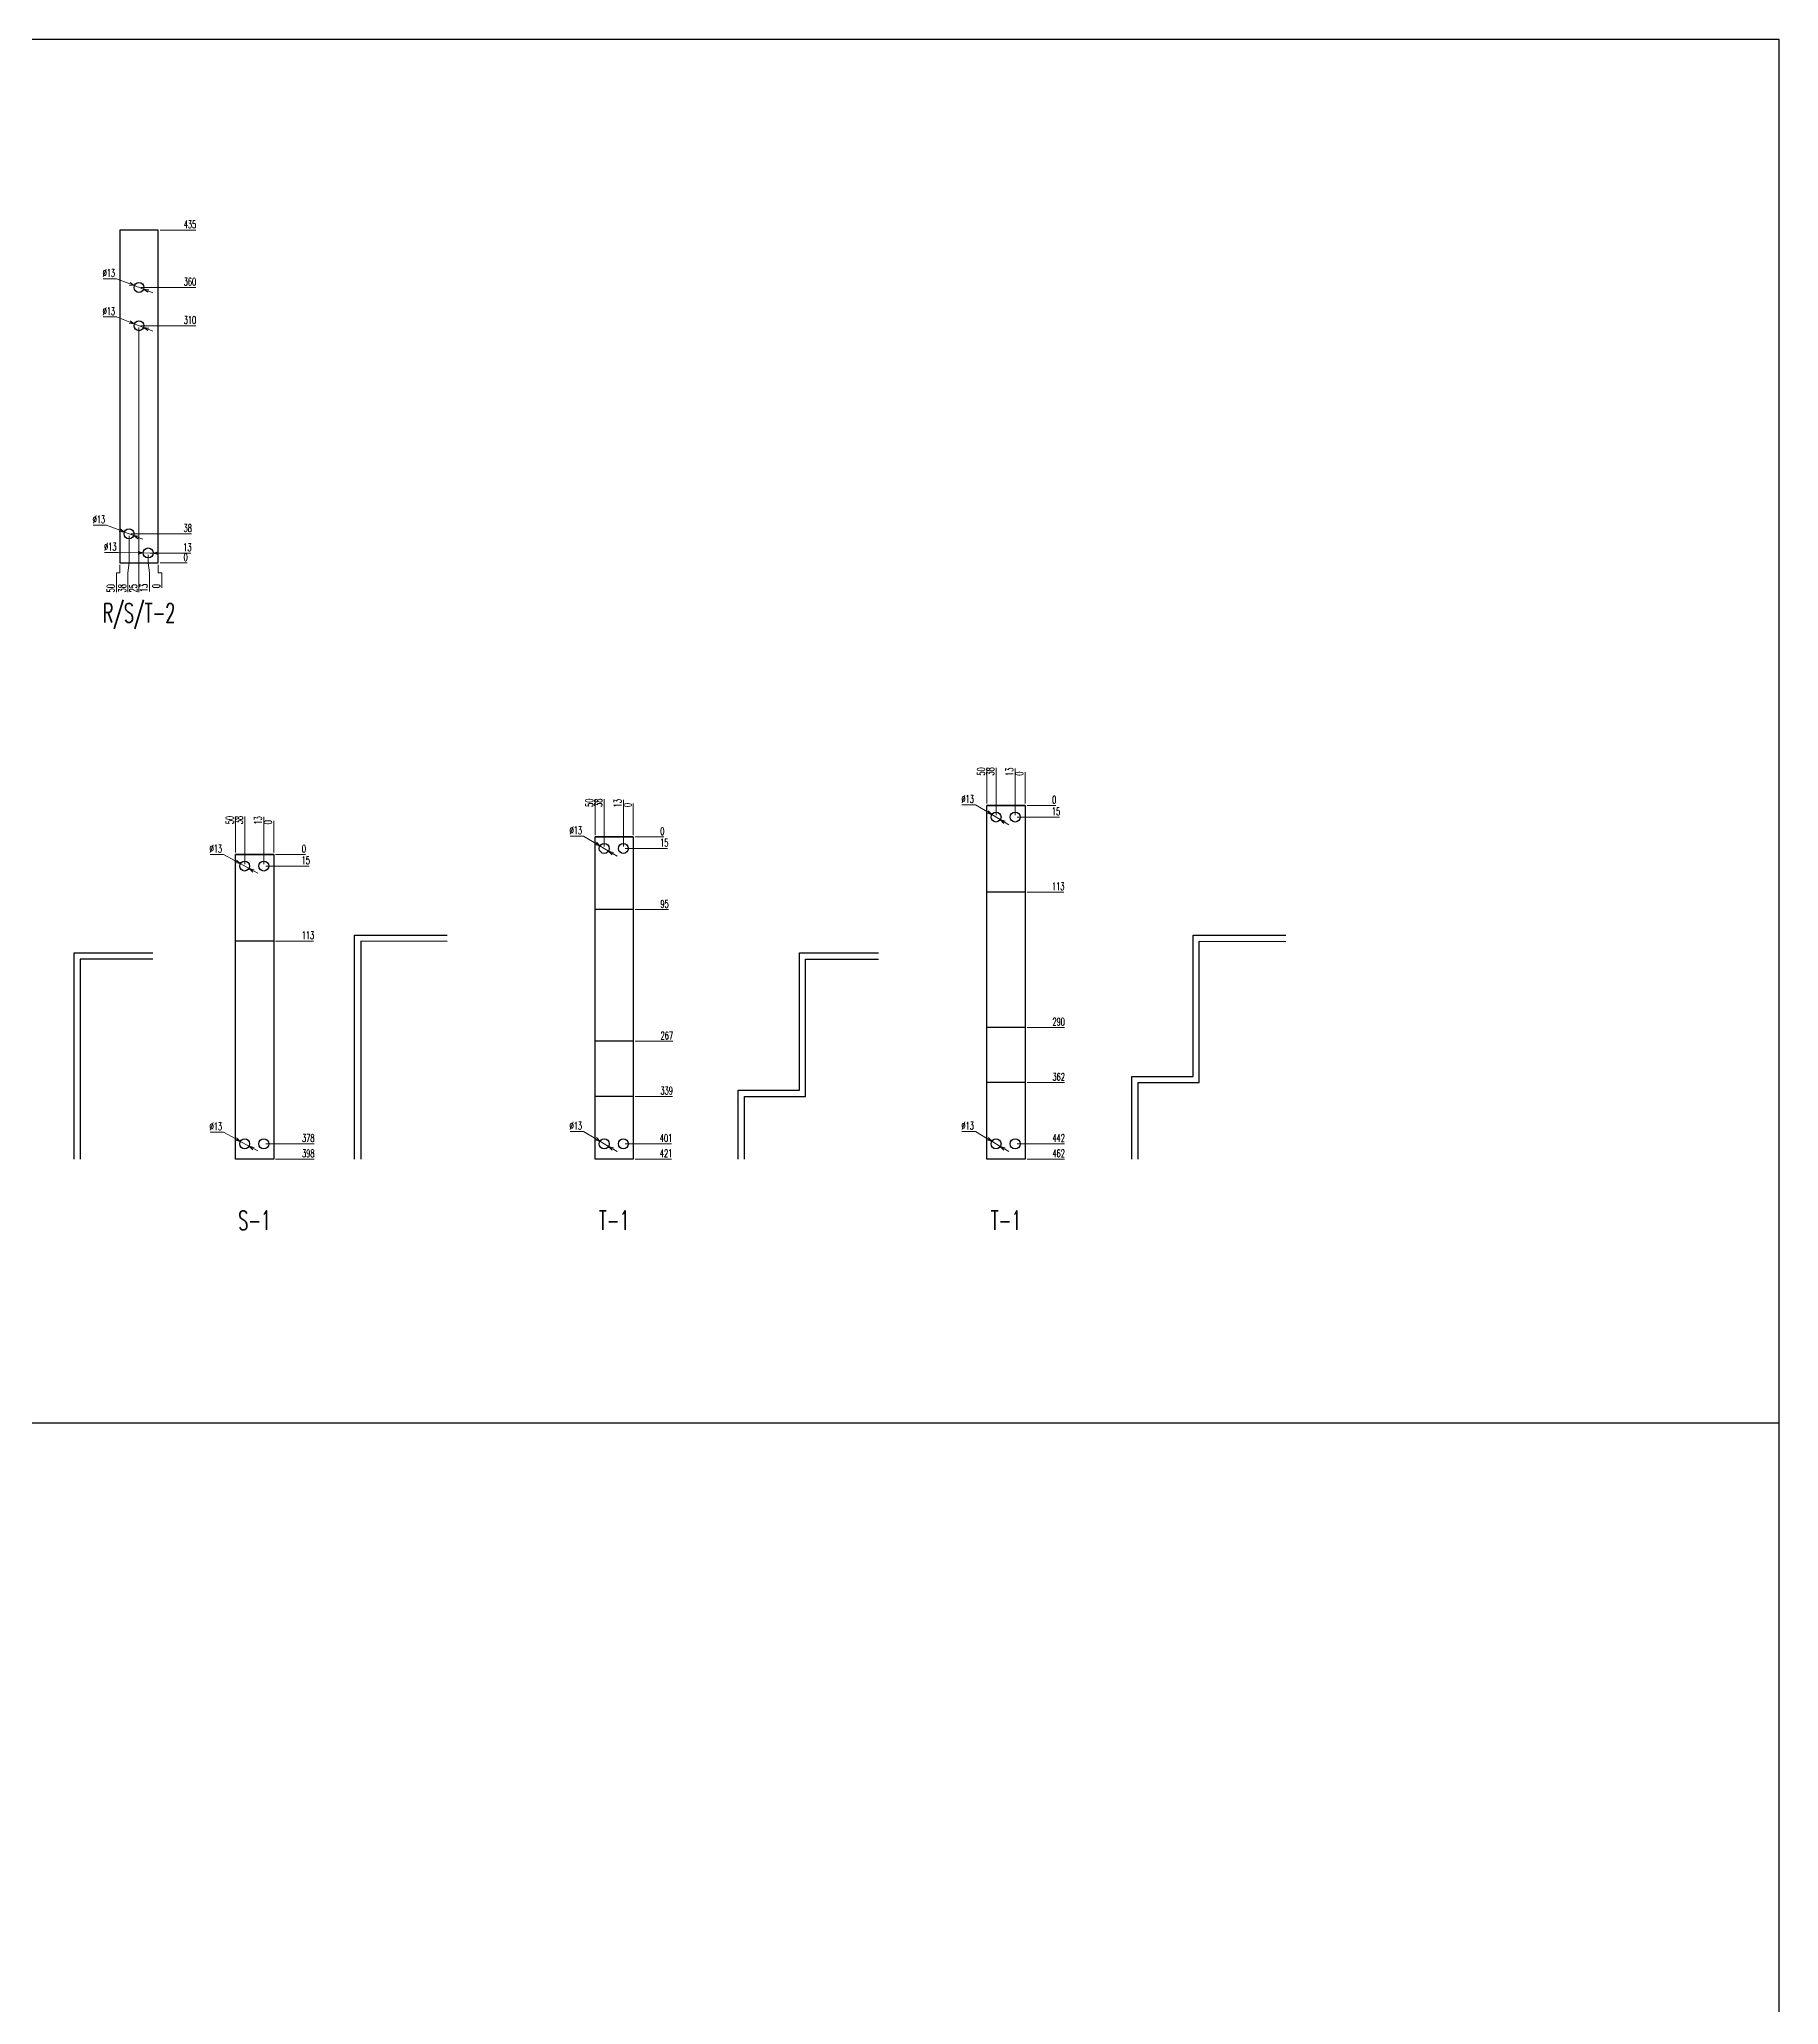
# Model space of a CAD drawing. Header units: millimetres. Extents: x 44190 to 77260, y -67199 to -50358.
# Drawn here: x 59738 to 62010, y -52926 to -50358 of the extents above; entities that cross this region are included whole.
import ezdxf
from ezdxf.enums import TextEntityAlignment as Align

# ---------------------------------------------------------------- set-up
doc = ezdxf.new("R2010")
doc.units = ezdxf.units.MM
doc.header["$LTSCALE"] = 3
doc.layers.add('@.VISIBLE', color=7, linetype='Continuous')
doc.layers.add('dim', color=7, linetype='Continuous')
doc.styles.add('Ann_w01', font='romans.shx', dxfattribs={"width": 0.6, "bigfont": 'chineset.shx'})
doc.dimstyles.new('Dim 01_SC05', dxfattribs={"dimscale": 5, "dimtxt": 2, "dimasz": 1.3, "dimexe": 0.5, "dimexo": 0.5, "dimgap": 0.5, "dimtad": 1, "dimtoh": 1, "dimdec": 1, "dimzin": 12, "dimdsep": 46, "dimtxsty": 'Ann_w01', "dimblk": 'OPEN30', "dimcen": 1.5, "dimclrd": 6, "dimclre": 6, "dimclrt": 3, "dimadec": 1, "dimazin": 3, "dimtm": 1e-09, "dimtfac": 1, "dimtdec": 1, "dimtmove": 0, "dimatfit": 3, "dimldrblk": 'OPEN30', "dimfxl": 1, "dimtolj": 1, "dimlwd": 20, "dimlwe": 20, "dimarcsym": 0})

# ---------------------------------------------------------------- blocks, each defined once
blk = doc.blocks.new('*D435')
at = {"color": 6, "lineweight": 20, "transparency": 16777216}
blk.add_line((59895.4, -51041.8), (59930.8, -51041.8), dxfattribs=at)
at = {"layer": 'Defpoints', "color": 0, "transparency": 16777216}
for p in [(59867.9, -51041.8), (59892.9, -51041.8), (59924.3, -51041.8)]:
    blk.add_point(p, dxfattribs=at)
at = {"color": 3, "transparency": 16777216, "insert": (59928.8, -51034.3), "char_height": 10, "attachment_point": 5, "style": 'Ann_w01'}
blk.add_mtext('\\A1;0', dxfattribs=at)
blk = doc.blocks.new('_Open30')
at = {"color": 0, "linetype": 'ByBlock', "lineweight": -2}
for p, q in [((-1, 0.27), (0, 0)), ((0, 0), (-1, -0.27)), ((0, 0), (-1, 0))]:
    blk.add_line(p, q, dxfattribs=at)
blk = doc.blocks.new('*D436')
at = {"color": 6, "lineweight": 20, "transparency": 16777216}
blk.add_line((59882.4, -51028.8), (59935.6, -51028.8), dxfattribs=at)
at = {"layer": 'Defpoints', "color": 0, "transparency": 16777216}
for p in [(59879.9, -51028.8), (59924.3, -51028.8), (59867.9, -51041.8)]:
    blk.add_point(p, dxfattribs=at)
at = {"color": 3, "transparency": 16777216, "insert": (59931.2, -51021.3), "char_height": 10, "attachment_point": 5, "style": 'Ann_w01'}
blk.add_mtext('\\A1;13', dxfattribs=at)
blk = doc.blocks.new('*D437')
at = {"color": 6, "lineweight": 20, "transparency": 16777216}
blk.add_line((59857.4, -51003.8), (59936.5, -51003.8), dxfattribs=at)
at = {"layer": 'Defpoints', "color": 0, "transparency": 16777216}
for p in [(59854.9, -51003.8), (59924.3, -51003.8), (59867.9, -51041.8)]:
    blk.add_point(p, dxfattribs=at)
at = {"color": 3, "transparency": 16777216, "insert": (59931.6, -50996.3), "char_height": 10, "attachment_point": 5, "style": 'Ann_w01'}
blk.add_mtext('\\A1;38', dxfattribs=at)
blk = doc.blocks.new('*D438')
at = {"color": 6, "lineweight": 20, "transparency": 16777216}
blk.add_line((59870.4, -50731.8), (59942.2, -50731.8), dxfattribs=at)
at = {"layer": 'Defpoints', "color": 0, "transparency": 16777216}
for p in [(59867.9, -50731.8), (59924.3, -50731.8), (59867.9, -51041.8)]:
    blk.add_point(p, dxfattribs=at)
at = {"color": 3, "transparency": 16777216, "insert": (59934.5, -50724.3), "char_height": 10, "attachment_point": 5, "style": 'Ann_w01'}
blk.add_mtext('\\A1;310', dxfattribs=at)
blk = doc.blocks.new('*D439')
at = {"color": 6, "lineweight": 20, "transparency": 16777216}
blk.add_line((59870.4, -50681.8), (59942.2, -50681.8), dxfattribs=at)
at = {"layer": 'Defpoints', "color": 0, "transparency": 16777216}
for p in [(59867.9, -50681.8), (59924.3, -50681.8), (59867.9, -51041.8)]:
    blk.add_point(p, dxfattribs=at)
at = {"color": 3, "transparency": 16777216, "insert": (59934.5, -50674.3), "char_height": 10, "attachment_point": 5, "style": 'Ann_w01'}
blk.add_mtext('\\A1;360', dxfattribs=at)
blk = doc.blocks.new('*D440')
at = {"color": 6, "lineweight": 20, "transparency": 16777216}
blk.add_line((59895.4, -50606.8), (59942.2, -50606.8), dxfattribs=at)
at = {"layer": 'Defpoints', "color": 0, "transparency": 16777216}
for p in [(59892.9, -50606.8), (59924.3, -50606.8), (59867.9, -51041.8)]:
    blk.add_point(p, dxfattribs=at)
at = {"color": 3, "transparency": 16777216, "insert": (59934.5, -50599.3), "char_height": 10, "attachment_point": 5, "style": 'Ann_w01'}
blk.add_mtext('\\A1;435', dxfattribs=at)
blk = doc.blocks.new('*D441')
at = {"color": 6, "lineweight": 20, "transparency": 16777216}
for p, q in [((59842.9, -51054.8), (59838.5, -51054.6)), ((59838.5, -51054.6), (59838.5, -51079.8)), ((59842.9, -51044.3), (59842.9, -51054.8))]:
    blk.add_line(p, q, dxfattribs=at)
at = {"layer": 'Defpoints', "color": 0, "transparency": 16777216}
for p in [(59842.9, -51041.8), (59892.9, -51041.8), (59838.5, -51067.6)]:
    blk.add_point(p, dxfattribs=at)
at = {"color": 3, "transparency": 16777216, "insert": (59831, -51074.9), "char_height": 10, "attachment_point": 5, "rotation": 90, "style": 'Ann_w01'}
blk.add_mtext('\\A1;50', dxfattribs=at)
blk = doc.blocks.new('*D442')
at = {"color": 6, "lineweight": 20, "transparency": 16777216}
for p, q in [((59854.9, -51006.3), (59854.9, -51041.6)), ((59854.9, -51041.6), (59853.5, -51054.6)), ((59853.5, -51054.6), (59853.5, -51079.8))]:
    blk.add_line(p, q, dxfattribs=at)
at = {"layer": 'Defpoints', "color": 0, "transparency": 16777216}
for p in [(59854.9, -51003.8), (59892.9, -51041.8), (59853.5, -51067.6)]:
    blk.add_point(p, dxfattribs=at)
at = {"color": 3, "transparency": 16777216, "insert": (59846, -51074.9), "char_height": 10, "attachment_point": 5, "rotation": 90, "style": 'Ann_w01'}
blk.add_mtext('\\A1;38', dxfattribs=at)
blk = doc.blocks.new('*D443')
at = {"color": 6, "lineweight": 20, "transparency": 16777216}
blk.add_line((59867.9, -50734.3), (59867.9, -51079.8), dxfattribs=at)
at = {"layer": 'Defpoints', "color": 0, "transparency": 16777216}
for p in [(59867.9, -50731.8), (59892.9, -51041.8), (59867.9, -51067.6)]:
    blk.add_point(p, dxfattribs=at)
at = {"color": 3, "transparency": 16777216, "insert": (59860.4, -51074.9), "char_height": 10, "attachment_point": 5, "rotation": 90, "style": 'Ann_w01'}
blk.add_mtext('\\A1;25', dxfattribs=at)
blk = doc.blocks.new('*D444')
at = {"color": 6, "lineweight": 20, "transparency": 16777216}
for p, q in [((59879.9, -51031.3), (59879.9, -51041.8)), ((59879.9, -51041.8), (59881.7, -51054.6)), ((59881.7, -51054.6), (59881.7, -51078.9))]:
    blk.add_line(p, q, dxfattribs=at)
at = {"layer": 'Defpoints', "color": 0, "transparency": 16777216}
for p in [(59879.9, -51028.8), (59892.9, -51041.8), (59881.7, -51067.6)]:
    blk.add_point(p, dxfattribs=at)
at = {"color": 3, "transparency": 16777216, "insert": (59874.2, -51074.5), "char_height": 10, "attachment_point": 5, "rotation": 90, "style": 'Ann_w01'}
blk.add_mtext('\\A1;13', dxfattribs=at)
blk = doc.blocks.new('*D445')
at = {"color": 6, "lineweight": 20, "transparency": 16777216}
for p, q in [((59892.9, -51044.3), (59892.9, -51054.8)), ((59892.9, -51054.8), (59897.9, -51054.6)), ((59897.9, -51054.6), (59897.9, -51074.1))]:
    blk.add_line(p, q, dxfattribs=at)
at = {"layer": 'Defpoints', "color": 0, "transparency": 16777216}
for p in [(59892.9, -51041.8), (59892.9, -51041.8), (59897.9, -51067.6)]:
    blk.add_point(p, dxfattribs=at)
at = {"color": 3, "transparency": 16777216, "insert": (59890.4, -51072.1), "char_height": 10, "attachment_point": 5, "rotation": 90, "style": 'Ann_w01'}
blk.add_mtext('\\A1;0', dxfattribs=at)
blk = doc.blocks.new('*D446')
at = {"color": 6, "lineweight": 20, "transparency": 16777216}
for p, q in [((59820.9, -50720.4), (59838.5, -50720.4)), ((59838.5, -50720.4), (59855.8, -50727.1)), ((59874, -50734.1), (59861.8, -50729.4)), ((59880, -50736.5), (59886.1, -50738.8))]:
    blk.add_line(p, q, dxfattribs=at)
at = {"layer": 'Defpoints', "color": 0, "transparency": 16777216}
for p in [(59861.8, -50729.4), (59874, -50734.1)]:
    blk.add_point(p, dxfattribs=at)
at = {"color": 6, "lineweight": 20, "transparency": 16777216, "xscale": 6.5, "yscale": 6.5, "zscale": 6.5}
for p, rotation in [((59861.8, -50729.4), 338.8921489770096), ((59874, -50734.1), 158.8921489770096)]:
    blk.add_blockref('_Open30', p, dxfattribs=dict(at, rotation=rotation))
at = {"color": 3, "transparency": 16777216, "insert": (59828.5, -50712.9), "char_height": 10, "attachment_point": 5, "style": 'Ann_w01'}
blk.add_mtext('\\A1;∅13', dxfattribs=at)
blk = doc.blocks.new('*D447')
at = {"color": 6, "lineweight": 20, "transparency": 16777216}
for p, q in [((59820.9, -50670.4), (59838.5, -50670.4)), ((59838.5, -50670.4), (59855.8, -50677.1)), ((59874, -50684.1), (59861.8, -50679.4)), ((59880, -50686.4), (59886.1, -50688.8))]:
    blk.add_line(p, q, dxfattribs=at)
at = {"layer": 'Defpoints', "color": 0, "transparency": 16777216}
for p in [(59861.8, -50679.4), (59874, -50684.1)]:
    blk.add_point(p, dxfattribs=at)
at = {"color": 6, "lineweight": 20, "transparency": 16777216, "xscale": 6.5, "yscale": 6.5, "zscale": 6.5}
for p, rotation in [((59861.8, -50679.4), 338.8921489769703), ((59874, -50684.1), 158.8921489769702)]:
    blk.add_blockref('_Open30', p, dxfattribs=dict(at, rotation=rotation))
at = {"color": 3, "transparency": 16777216, "insert": (59828.5, -50662.9), "char_height": 10, "attachment_point": 5, "style": 'Ann_w01'}
blk.add_mtext('\\A1;∅13', dxfattribs=at)
blk = doc.blocks.new('*D448')
at = {"color": 6, "lineweight": 20, "transparency": 16777216}
for p, q in [((59822.8, -51028.1), (59840.5, -51028.1)), ((59840.5, -51028.1), (59866.9, -51028.5)), ((59886.4, -51028.9), (59873.4, -51028.7)), ((59892.9, -51029), (59899.4, -51029.1))]:
    blk.add_line(p, q, dxfattribs=at)
at = {"layer": 'Defpoints', "color": 0, "transparency": 16777216}
for p in [(59873.4, -51028.7), (59886.4, -51028.9)]:
    blk.add_point(p, dxfattribs=at)
at = {"color": 6, "lineweight": 20, "transparency": 16777216, "xscale": 6.5, "yscale": 6.5, "zscale": 6.5}
for p, rotation in [((59873.4, -51028.7), 359.0820638481495), ((59886.4, -51028.9), 179.0820638481494)]:
    blk.add_blockref('_Open30', p, dxfattribs=dict(at, rotation=rotation))
at = {"color": 3, "transparency": 16777216, "insert": (59830.4, -51020.6), "char_height": 10, "attachment_point": 5, "style": 'Ann_w01'}
blk.add_mtext('\\A1;∅13', dxfattribs=at)
blk = doc.blocks.new('*D449')
at = {"color": 6, "lineweight": 20, "transparency": 16777216}
for p, q in [((59807.9, -50992.4), (59825.5, -50992.4)), ((59825.5, -50992.4), (59842.8, -50999.1)), ((59861, -51006.1), (59848.8, -51001.4)), ((59867, -51008.4), (59873.1, -51010.8))]:
    blk.add_line(p, q, dxfattribs=at)
at = {"layer": 'Defpoints', "color": 0, "transparency": 16777216}
for p in [(59848.8, -51001.4), (59861, -51006.1)]:
    blk.add_point(p, dxfattribs=at)
at = {"color": 6, "lineweight": 20, "transparency": 16777216, "xscale": 6.5, "yscale": 6.5, "zscale": 6.5}
for p, rotation in [((59848.8, -51001.4), 338.8921489768711), ((59861, -51006.1), 158.8921489768711)]:
    blk.add_blockref('_Open30', p, dxfattribs=dict(at, rotation=rotation))
at = {"color": 3, "transparency": 16777216, "insert": (59815.5, -50984.9), "char_height": 10, "attachment_point": 5, "style": 'Ann_w01'}
blk.add_mtext('\\A1;∅13', dxfattribs=at)
blk = doc.blocks.new('*D515')
at = {"layer": '@.VISIBLE', "color": 6, "lineweight": 20, "transparency": 16777216}
blk.add_line((60046.5, -51820.8), (60096.9, -51820.8), dxfattribs=at)
at = {"layer": 'Defpoints', "color": 0, "transparency": 16777216}
for p in [(60019, -51422.8), (60044, -51820.8), (60078.9, -51820.8)]:
    blk.add_point(p, dxfattribs=at)
at = {"layer": '@.VISIBLE', "color": 3, "transparency": 16777216, "insert": (60089.1, -51813.3), "char_height": 10, "attachment_point": 5, "style": 'Ann_w01'}
blk.add_mtext('\\A1;398', dxfattribs=at)
blk = doc.blocks.new('*D516')
at = {"layer": '@.VISIBLE', "color": 6, "lineweight": 20, "transparency": 16777216}
blk.add_line((60033.5, -51800.8), (60096.9, -51800.8), dxfattribs=at)
at = {"layer": 'Defpoints', "color": 0, "transparency": 16777216}
for p in [(60019, -51422.8), (60031, -51800.8), (60078.9, -51800.8)]:
    blk.add_point(p, dxfattribs=at)
at = {"layer": '@.VISIBLE', "color": 3, "transparency": 16777216, "insert": (60089.1, -51793.3), "char_height": 10, "attachment_point": 5, "style": 'Ann_w01'}
blk.add_mtext('\\A1;378', dxfattribs=at)
blk = doc.blocks.new('*D517')
at = {"layer": '@.VISIBLE', "color": 6, "lineweight": 20, "transparency": 16777216}
blk.add_line((60046.5, -51535.8), (60096, -51535.8), dxfattribs=at)
at = {"layer": 'Defpoints', "color": 0, "transparency": 16777216}
for p in [(60019, -51422.8), (60044, -51535.8), (60078.9, -51535.8)]:
    blk.add_point(p, dxfattribs=at)
at = {"layer": '@.VISIBLE', "color": 3, "transparency": 16777216, "insert": (60088.7, -51528.3), "char_height": 10, "attachment_point": 5, "style": 'Ann_w01'}
blk.add_mtext('\\A1;113', dxfattribs=at)
blk = doc.blocks.new('*D518')
at = {"layer": '@.VISIBLE', "color": 6, "lineweight": 20, "transparency": 16777216}
blk.add_line((60033.5, -51437.8), (60090.3, -51437.8), dxfattribs=at)
at = {"layer": 'Defpoints', "color": 0, "transparency": 16777216}
for p in [(60019, -51422.8), (60031, -51437.8), (60078.9, -51437.8)]:
    blk.add_point(p, dxfattribs=at)
at = {"layer": '@.VISIBLE', "color": 3, "transparency": 16777216, "insert": (60085.9, -51430.3), "char_height": 10, "attachment_point": 5, "style": 'Ann_w01'}
blk.add_mtext('\\A1;15', dxfattribs=at)
blk = doc.blocks.new('*D519')
at = {"layer": '@.VISIBLE', "color": 6, "lineweight": 20, "transparency": 16777216}
blk.add_line((60046.5, -51422.8), (60085.4, -51422.8), dxfattribs=at)
at = {"layer": 'Defpoints', "color": 0, "transparency": 16777216}
for p in [(60019, -51422.8), (60044, -51422.8), (60078.9, -51422.8)]:
    blk.add_point(p, dxfattribs=at)
at = {"layer": '@.VISIBLE', "color": 3, "transparency": 16777216, "insert": (60083.4, -51415.3), "char_height": 10, "attachment_point": 5, "style": 'Ann_w01'}
blk.add_mtext('\\A1;0', dxfattribs=at)
blk = doc.blocks.new('*D520')
at = {"layer": '@.VISIBLE', "color": 6, "lineweight": 20, "transparency": 16777216}
blk.add_line((59994, -51420.3), (59994, -51372.9), dxfattribs=at)
at = {"layer": 'Defpoints', "color": 0, "transparency": 16777216}
for p in [(59994, -51385.1), (59994, -51422.8), (60044, -51422.8)]:
    blk.add_point(p, dxfattribs=at)
at = {"layer": '@.VISIBLE', "color": 3, "transparency": 16777216, "insert": (59986.5, -51377.7), "char_height": 10, "attachment_point": 5, "rotation": 90, "style": 'Ann_w01'}
blk.add_mtext('\\A1;50', dxfattribs=at)
blk = doc.blocks.new('*D521')
at = {"layer": '@.VISIBLE', "color": 6, "lineweight": 20, "transparency": 16777216}
blk.add_line((60006, -51435.3), (60006, -51372.9), dxfattribs=at)
at = {"layer": 'Defpoints', "color": 0, "transparency": 16777216}
for p in [(60006, -51385.1), (60006, -51437.8), (60044, -51422.8)]:
    blk.add_point(p, dxfattribs=at)
at = {"layer": '@.VISIBLE', "color": 3, "transparency": 16777216, "insert": (59998.5, -51377.7), "char_height": 10, "attachment_point": 5, "rotation": 90, "style": 'Ann_w01'}
blk.add_mtext('\\A1;38', dxfattribs=at)
blk = doc.blocks.new('*D522')
at = {"layer": '@.VISIBLE', "color": 6, "lineweight": 20, "transparency": 16777216}
blk.add_line((60031, -51435.3), (60031, -51373.7), dxfattribs=at)
at = {"layer": 'Defpoints', "color": 0, "transparency": 16777216}
for p in [(60031, -51385.1), (60031, -51437.8), (60044, -51422.8)]:
    blk.add_point(p, dxfattribs=at)
at = {"layer": '@.VISIBLE', "color": 3, "transparency": 16777216, "insert": (60023.5, -51378.2), "char_height": 10, "attachment_point": 5, "rotation": 90, "style": 'Ann_w01'}
blk.add_mtext('\\A1;13', dxfattribs=at)
blk = doc.blocks.new('*D523')
at = {"layer": '@.VISIBLE', "color": 6, "lineweight": 20, "transparency": 16777216}
blk.add_line((60044, -51420.3), (60044, -51378.6), dxfattribs=at)
at = {"layer": 'Defpoints', "color": 0, "transparency": 16777216}
for p in [(60044, -51385.1), (60044, -51422.8), (60044, -51422.8)]:
    blk.add_point(p, dxfattribs=at)
at = {"layer": '@.VISIBLE', "color": 3, "transparency": 16777216, "insert": (60036.5, -51380.6), "char_height": 10, "attachment_point": 5, "rotation": 90, "style": 'Ann_w01'}
blk.add_mtext('\\A1;0', dxfattribs=at)
blk = doc.blocks.new('*D524')
at = {"layer": '@.VISIBLE', "color": 6, "lineweight": 20, "transparency": 16777216}
for p, q in [((59960.7, -51785.6), (59978.4, -51785.6)), ((59978.4, -51785.6), (59994.6, -51794.5)), ((60011.7, -51804), (60000.3, -51797.7)), ((60017.4, -51807.1), (60023, -51810.2))]:
    blk.add_line(p, q, dxfattribs=at)
at = {"layer": 'Defpoints', "color": 0, "transparency": 16777216}
for p in [(60000.3, -51797.7), (60011.7, -51804)]:
    blk.add_point(p, dxfattribs=at)
at = {"layer": '@.VISIBLE', "color": 6, "lineweight": 20, "transparency": 16777216, "xscale": 6.5, "yscale": 6.5, "zscale": 6.5}
for p, rotation in [((60000.3, -51797.7), 331.1196851890344), ((60011.7, -51804), 151.1196851890344)]:
    blk.add_blockref('_Open30', p, dxfattribs=dict(at, rotation=rotation))
at = {"layer": '@.VISIBLE', "color": 3, "transparency": 16777216, "insert": (59968.3, -51778.1), "char_height": 10, "attachment_point": 5, "style": 'Ann_w01'}
blk.add_mtext('\\A1;∅13', dxfattribs=at)
blk = doc.blocks.new('*D525')
at = {"layer": '@.VISIBLE', "color": 6, "lineweight": 20, "transparency": 16777216}
for p, q in [((59960.7, -51422.6), (59978.4, -51422.6)), ((59978.4, -51422.6), (59994.6, -51431.5)), ((60011.7, -51441), (60000.3, -51434.7)), ((60017.4, -51444.1), (60023, -51447.2))]:
    blk.add_line(p, q, dxfattribs=at)
at = {"layer": 'Defpoints', "color": 0, "transparency": 16777216}
for p in [(60000.3, -51434.7), (60011.7, -51441)]:
    blk.add_point(p, dxfattribs=at)
at = {"layer": '@.VISIBLE', "color": 6, "lineweight": 20, "transparency": 16777216, "xscale": 6.5, "yscale": 6.5, "zscale": 6.5}
for p, rotation in [((60000.3, -51434.7), 331.1196851890625), ((60011.7, -51441), 151.1196851890625)]:
    blk.add_blockref('_Open30', p, dxfattribs=dict(at, rotation=rotation))
at = {"layer": '@.VISIBLE', "color": 3, "transparency": 16777216, "insert": (59968.3, -51415.1), "char_height": 10, "attachment_point": 5, "style": 'Ann_w01'}
blk.add_mtext('\\A1;∅13', dxfattribs=at)
blk = doc.blocks.new('*D532')
at = {"color": 6, "lineweight": 20, "transparency": 16777216}
blk.add_line((60516.3, -51820.8), (60563.6, -51820.8), dxfattribs=at)
at = {"layer": 'Defpoints', "color": 0, "transparency": 16777216}
for p in [(60488.8, -51399.8), (60513.8, -51820.8), (60547.3, -51820.8)]:
    blk.add_point(p, dxfattribs=at)
at = {"color": 3, "transparency": 16777216, "insert": (60556.7, -51813.3), "char_height": 10, "attachment_point": 5, "style": 'Ann_w01'}
blk.add_mtext('\\A1;421', dxfattribs=at)
blk = doc.blocks.new('*D533')
at = {"color": 6, "lineweight": 20, "transparency": 16777216}
blk.add_line((60503.3, -51800.8), (60563.6, -51800.8), dxfattribs=at)
at = {"layer": 'Defpoints', "color": 0, "transparency": 16777216}
for p in [(60488.8, -51399.8), (60500.8, -51800.8), (60547.3, -51800.8)]:
    blk.add_point(p, dxfattribs=at)
at = {"color": 3, "transparency": 16777216, "insert": (60556.7, -51793.3), "char_height": 10, "attachment_point": 5, "style": 'Ann_w01'}
blk.add_mtext('\\A1;401', dxfattribs=at)
blk = doc.blocks.new('*D534')
at = {"color": 6, "lineweight": 20, "transparency": 16777216}
blk.add_line((60516.3, -51738.8), (60565, -51738.8), dxfattribs=at)
at = {"layer": 'Defpoints', "color": 0, "transparency": 16777216}
for p in [(60488.8, -51399.8), (60513.8, -51738.8), (60547.3, -51738.8)]:
    blk.add_point(p, dxfattribs=at)
at = {"color": 3, "transparency": 16777216, "insert": (60557.4, -51731.3), "char_height": 10, "attachment_point": 5, "style": 'Ann_w01'}
blk.add_mtext('\\A1;339', dxfattribs=at)
blk = doc.blocks.new('*D535')
at = {"color": 6, "lineweight": 20, "transparency": 16777216}
blk.add_line((60516.3, -51666.8), (60565.3, -51666.8), dxfattribs=at)
at = {"layer": 'Defpoints', "color": 0, "transparency": 16777216}
for p in [(60488.8, -51399.8), (60513.8, -51666.8), (60547.3, -51666.8)]:
    blk.add_point(p, dxfattribs=at)
at = {"color": 3, "transparency": 16777216, "insert": (60557.6, -51659.3), "char_height": 10, "attachment_point": 5, "style": 'Ann_w01'}
blk.add_mtext('\\A1;267', dxfattribs=at)
blk = doc.blocks.new('*D536')
at = {"color": 6, "lineweight": 20, "transparency": 16777216}
blk.add_line((60516.3, -51494.8), (60559.6, -51494.8), dxfattribs=at)
at = {"layer": 'Defpoints', "color": 0, "transparency": 16777216}
for p in [(60488.8, -51399.8), (60513.8, -51494.8), (60547.3, -51494.8)]:
    blk.add_point(p, dxfattribs=at)
at = {"color": 3, "transparency": 16777216, "insert": (60554.7, -51487.3), "char_height": 10, "attachment_point": 5, "style": 'Ann_w01'}
blk.add_mtext('\\A1;95', dxfattribs=at)
blk = doc.blocks.new('*D537')
at = {"color": 6, "lineweight": 20, "transparency": 16777216}
blk.add_line((60503.3, -51414.8), (60558.7, -51414.8), dxfattribs=at)
at = {"layer": 'Defpoints', "color": 0, "transparency": 16777216}
for p in [(60488.8, -51399.8), (60500.8, -51414.8), (60547.3, -51414.8)]:
    blk.add_point(p, dxfattribs=at)
at = {"color": 3, "transparency": 16777216, "insert": (60554.3, -51407.3), "char_height": 10, "attachment_point": 5, "style": 'Ann_w01'}
blk.add_mtext('\\A1;15', dxfattribs=at)
blk = doc.blocks.new('*D538')
at = {"color": 6, "lineweight": 20, "transparency": 16777216}
blk.add_line((60516.3, -51399.8), (60553.8, -51399.8), dxfattribs=at)
at = {"layer": 'Defpoints', "color": 0, "transparency": 16777216}
for p in [(60488.8, -51399.8), (60513.8, -51399.8), (60547.3, -51399.8)]:
    blk.add_point(p, dxfattribs=at)
at = {"color": 3, "transparency": 16777216, "insert": (60551.8, -51392.3), "char_height": 10, "attachment_point": 5, "style": 'Ann_w01'}
blk.add_mtext('\\A1;0', dxfattribs=at)
blk = doc.blocks.new('*D539')
at = {"color": 6, "lineweight": 20, "transparency": 16777216}
blk.add_line((60463.8, -51397.3), (60463.8, -51350.4), dxfattribs=at)
at = {"layer": 'Defpoints', "color": 0, "transparency": 16777216}
for p in [(60463.8, -51362.6), (60463.8, -51399.8), (60513.8, -51399.8)]:
    blk.add_point(p, dxfattribs=at)
at = {"color": 3, "transparency": 16777216, "insert": (60456.3, -51355.2), "char_height": 10, "attachment_point": 5, "rotation": 90, "style": 'Ann_w01'}
blk.add_mtext('\\A1;50', dxfattribs=at)
blk = doc.blocks.new('*D540')
at = {"color": 6, "lineweight": 20, "transparency": 16777216}
blk.add_line((60475.8, -51412.3), (60475.8, -51350.4), dxfattribs=at)
at = {"layer": 'Defpoints', "color": 0, "transparency": 16777216}
for p in [(60475.8, -51362.6), (60475.8, -51414.8), (60513.8, -51399.8)]:
    blk.add_point(p, dxfattribs=at)
at = {"color": 3, "transparency": 16777216, "insert": (60468.3, -51355.2), "char_height": 10, "attachment_point": 5, "rotation": 90, "style": 'Ann_w01'}
blk.add_mtext('\\A1;38', dxfattribs=at)
blk = doc.blocks.new('*D541')
at = {"color": 6, "lineweight": 20, "transparency": 16777216}
blk.add_line((60500.8, -51412.3), (60500.8, -51351.2), dxfattribs=at)
at = {"layer": 'Defpoints', "color": 0, "transparency": 16777216}
for p in [(60500.8, -51362.6), (60500.8, -51414.8), (60513.8, -51399.8)]:
    blk.add_point(p, dxfattribs=at)
at = {"color": 3, "transparency": 16777216, "insert": (60493.3, -51355.7), "char_height": 10, "attachment_point": 5, "rotation": 90, "style": 'Ann_w01'}
blk.add_mtext('\\A1;13', dxfattribs=at)
blk = doc.blocks.new('*D542')
at = {"color": 6, "lineweight": 20, "transparency": 16777216}
blk.add_line((60513.8, -51397.3), (60513.8, -51356.1), dxfattribs=at)
at = {"layer": 'Defpoints', "color": 0, "transparency": 16777216}
for p in [(60513.8, -51362.6), (60513.8, -51399.8), (60513.8, -51399.8)]:
    blk.add_point(p, dxfattribs=at)
at = {"color": 3, "transparency": 16777216, "insert": (60506.3, -51358.1), "char_height": 10, "attachment_point": 5, "rotation": 90, "style": 'Ann_w01'}
blk.add_mtext('\\A1;0', dxfattribs=at)
blk = doc.blocks.new('*D543')
at = {"color": 6, "lineweight": 20, "transparency": 16777216}
for p, q in [((60431.2, -51398.7), (60448.8, -51398.7)), ((60448.8, -51398.7), (60464.7, -51408.2)), ((60481.4, -51418.2), (60470.2, -51411.5)), ((60487, -51421.5), (60492.6, -51424.8))]:
    blk.add_line(p, q, dxfattribs=at)
at = {"layer": 'Defpoints', "color": 0, "transparency": 16777216}
for p in [(60470.2, -51411.5), (60481.4, -51418.2)]:
    blk.add_point(p, dxfattribs=at)
at = {"color": 6, "lineweight": 20, "transparency": 16777216, "xscale": 6.5, "yscale": 6.5, "zscale": 6.5}
for p, rotation in [((60470.2, -51411.5), 329.1158067228249), ((60481.4, -51418.2), 149.1158067228249)]:
    blk.add_blockref('_Open30', p, dxfattribs=dict(at, rotation=rotation))
at = {"color": 3, "transparency": 16777216, "insert": (60438.7, -51391.2), "char_height": 10, "attachment_point": 5, "style": 'Ann_w01'}
blk.add_mtext('\\A1;∅13', dxfattribs=at)
blk = doc.blocks.new('*D544')
at = {"color": 6, "lineweight": 20, "transparency": 16777216}
for p, q in [((60431.2, -51784.7), (60448.8, -51784.7)), ((60448.8, -51784.7), (60464.7, -51794.2)), ((60481.4, -51804.2), (60470.2, -51797.5)), ((60487, -51807.5), (60492.6, -51810.8))]:
    blk.add_line(p, q, dxfattribs=at)
at = {"layer": 'Defpoints', "color": 0, "transparency": 16777216}
for p in [(60470.2, -51797.5), (60481.4, -51804.2)]:
    blk.add_point(p, dxfattribs=at)
at = {"color": 6, "lineweight": 20, "transparency": 16777216, "xscale": 6.5, "yscale": 6.5, "zscale": 6.5}
for p, rotation in [((60470.2, -51797.5), 329.1158067227974), ((60481.4, -51804.2), 149.1158067227974)]:
    blk.add_blockref('_Open30', p, dxfattribs=dict(at, rotation=rotation))
at = {"color": 3, "transparency": 16777216, "insert": (60438.7, -51777.2), "char_height": 10, "attachment_point": 5, "style": 'Ann_w01'}
blk.add_mtext('\\A1;∅13', dxfattribs=at)
blk = doc.blocks.new('*D549')
at = {"color": 6, "lineweight": 20, "transparency": 16777216}
blk.add_line((61028.3, -51820.8), (61077.3, -51820.8), dxfattribs=at)
at = {"layer": 'Defpoints', "color": 0, "transparency": 16777216}
for p in [(61000.8, -51358.8), (61025.8, -51820.8), (61059.3, -51820.8)]:
    blk.add_point(p, dxfattribs=at)
at = {"color": 3, "transparency": 16777216, "insert": (61069.6, -51813.3), "char_height": 10, "attachment_point": 5, "style": 'Ann_w01'}
blk.add_mtext('\\A1;462', dxfattribs=at)
blk = doc.blocks.new('*D550')
at = {"color": 6, "lineweight": 20, "transparency": 16777216}
blk.add_line((61015.3, -51800.8), (61077.3, -51800.8), dxfattribs=at)
at = {"layer": 'Defpoints', "color": 0, "transparency": 16777216}
for p in [(61000.8, -51358.8), (61012.8, -51800.8), (61059.3, -51800.8)]:
    blk.add_point(p, dxfattribs=at)
at = {"color": 3, "transparency": 16777216, "insert": (61069.6, -51793.3), "char_height": 10, "attachment_point": 5, "style": 'Ann_w01'}
blk.add_mtext('\\A1;442', dxfattribs=at)
blk = doc.blocks.new('*D551')
at = {"color": 6, "lineweight": 20, "transparency": 16777216}
blk.add_line((61028.3, -51720.8), (61077.3, -51720.8), dxfattribs=at)
at = {"layer": 'Defpoints', "color": 0, "transparency": 16777216}
for p in [(61000.8, -51358.8), (61025.8, -51720.8), (61059.3, -51720.8)]:
    blk.add_point(p, dxfattribs=at)
at = {"color": 3, "transparency": 16777216, "insert": (61069.6, -51713.3), "char_height": 10, "attachment_point": 5, "style": 'Ann_w01'}
blk.add_mtext('\\A1;362', dxfattribs=at)
blk = doc.blocks.new('*D552')
at = {"color": 6, "lineweight": 20, "transparency": 16777216}
blk.add_line((61028.3, -51648.8), (61077.3, -51648.8), dxfattribs=at)
at = {"layer": 'Defpoints', "color": 0, "transparency": 16777216}
for p in [(61000.8, -51358.8), (61025.8, -51648.8), (61059.3, -51648.8)]:
    blk.add_point(p, dxfattribs=at)
at = {"color": 3, "transparency": 16777216, "insert": (61069.6, -51641.3), "char_height": 10, "attachment_point": 5, "style": 'Ann_w01'}
blk.add_mtext('\\A1;290', dxfattribs=at)
blk = doc.blocks.new('*D553')
at = {"color": 6, "lineweight": 20, "transparency": 16777216}
blk.add_line((61028.3, -51471.8), (61076.4, -51471.8), dxfattribs=at)
at = {"layer": 'Defpoints', "color": 0, "transparency": 16777216}
for p in [(61000.8, -51358.8), (61025.8, -51471.8), (61059.3, -51471.8)]:
    blk.add_point(p, dxfattribs=at)
at = {"color": 3, "transparency": 16777216, "insert": (61069.1, -51464.3), "char_height": 10, "attachment_point": 5, "style": 'Ann_w01'}
blk.add_mtext('\\A1;113', dxfattribs=at)
blk = doc.blocks.new('*D554')
at = {"color": 6, "lineweight": 20, "transparency": 16777216}
blk.add_line((61015.3, -51373.8), (61070.7, -51373.8), dxfattribs=at)
at = {"layer": 'Defpoints', "color": 0, "transparency": 16777216}
for p in [(61000.8, -51358.8), (61012.8, -51373.8), (61059.3, -51373.8)]:
    blk.add_point(p, dxfattribs=at)
at = {"color": 3, "transparency": 16777216, "insert": (61066.3, -51366.3), "char_height": 10, "attachment_point": 5, "style": 'Ann_w01'}
blk.add_mtext('\\A1;15', dxfattribs=at)
blk = doc.blocks.new('*D555')
at = {"color": 6, "lineweight": 20, "transparency": 16777216}
blk.add_line((61028.3, -51358.8), (61065.8, -51358.8), dxfattribs=at)
at = {"layer": 'Defpoints', "color": 0, "transparency": 16777216}
for p in [(61000.8, -51358.8), (61025.8, -51358.8), (61059.3, -51358.8)]:
    blk.add_point(p, dxfattribs=at)
at = {"color": 3, "transparency": 16777216, "insert": (61063.8, -51351.3), "char_height": 10, "attachment_point": 5, "style": 'Ann_w01'}
blk.add_mtext('\\A1;0', dxfattribs=at)
blk = doc.blocks.new('*D556')
at = {"color": 6, "lineweight": 20, "transparency": 16777216}
blk.add_line((60975.8, -51356.3), (60975.8, -51309.4), dxfattribs=at)
at = {"layer": 'Defpoints', "color": 0, "transparency": 16777216}
for p in [(60975.8, -51321.6), (60975.8, -51358.8), (61025.8, -51358.8)]:
    blk.add_point(p, dxfattribs=at)
at = {"color": 3, "transparency": 16777216, "insert": (60968.3, -51314.2), "char_height": 10, "attachment_point": 5, "rotation": 90, "style": 'Ann_w01'}
blk.add_mtext('\\A1;50', dxfattribs=at)
blk = doc.blocks.new('*D557')
at = {"color": 6, "lineweight": 20, "transparency": 16777216}
blk.add_line((60987.8, -51371.3), (60987.8, -51309.4), dxfattribs=at)
at = {"layer": 'Defpoints', "color": 0, "transparency": 16777216}
for p in [(60987.8, -51321.6), (61025.8, -51358.8), (60987.8, -51373.8)]:
    blk.add_point(p, dxfattribs=at)
at = {"color": 3, "transparency": 16777216, "insert": (60980.3, -51314.2), "char_height": 10, "attachment_point": 5, "rotation": 90, "style": 'Ann_w01'}
blk.add_mtext('\\A1;38', dxfattribs=at)
blk = doc.blocks.new('*D558')
at = {"color": 6, "lineweight": 20, "transparency": 16777216}
blk.add_line((61012.8, -51371.3), (61012.8, -51310.2), dxfattribs=at)
at = {"layer": 'Defpoints', "color": 0, "transparency": 16777216}
for p in [(61012.8, -51321.6), (61025.8, -51358.8), (61012.8, -51373.8)]:
    blk.add_point(p, dxfattribs=at)
at = {"color": 3, "transparency": 16777216, "insert": (61005.3, -51314.7), "char_height": 10, "attachment_point": 5, "rotation": 90, "style": 'Ann_w01'}
blk.add_mtext('\\A1;13', dxfattribs=at)
blk = doc.blocks.new('*D559')
at = {"color": 6, "lineweight": 20, "transparency": 16777216}
blk.add_line((61025.8, -51356.3), (61025.8, -51315.1), dxfattribs=at)
at = {"layer": 'Defpoints', "color": 0, "transparency": 16777216}
for p in [(61025.8, -51321.6), (61025.8, -51358.8), (61025.8, -51358.8)]:
    blk.add_point(p, dxfattribs=at)
at = {"color": 3, "transparency": 16777216, "insert": (61018.3, -51317.1), "char_height": 10, "attachment_point": 5, "rotation": 90, "style": 'Ann_w01'}
blk.add_mtext('\\A1;0', dxfattribs=at)
blk = doc.blocks.new('*D560')
at = {"color": 6, "lineweight": 20, "transparency": 16777216}
for p, q in [((60943.1, -51357.7), (60960.8, -51357.7)), ((60960.8, -51357.7), (60976.7, -51367.2)), ((60993.4, -51377.2), (60982.2, -51370.5)), ((60999, -51380.5), (61004.6, -51383.8))]:
    blk.add_line(p, q, dxfattribs=at)
at = {"layer": 'Defpoints', "color": 0, "transparency": 16777216}
for p in [(60982.2, -51370.5), (60993.4, -51377.2)]:
    blk.add_point(p, dxfattribs=at)
at = {"color": 6, "lineweight": 20, "transparency": 16777216, "xscale": 6.5, "yscale": 6.5, "zscale": 6.5}
for p, rotation in [((60982.2, -51370.5), 329.1158067228851), ((60993.4, -51377.2), 149.1158067228851)]:
    blk.add_blockref('_Open30', p, dxfattribs=dict(at, rotation=rotation))
at = {"color": 3, "transparency": 16777216, "insert": (60950.7, -51350.2), "char_height": 10, "attachment_point": 5, "style": 'Ann_w01'}
blk.add_mtext('\\A1;∅13', dxfattribs=at)
blk = doc.blocks.new('*D561')
at = {"color": 6, "lineweight": 20, "transparency": 16777216}
for p, q in [((60943.1, -51784.7), (60960.8, -51784.7)), ((60960.8, -51784.7), (60976.7, -51794.2)), ((60993.4, -51804.2), (60982.2, -51797.5)), ((60999, -51807.5), (61004.6, -51810.8))]:
    blk.add_line(p, q, dxfattribs=at)
at = {"layer": 'Defpoints', "color": 0, "transparency": 16777216}
for p in [(60982.2, -51797.5), (60993.4, -51804.2)]:
    blk.add_point(p, dxfattribs=at)
at = {"color": 6, "lineweight": 20, "transparency": 16777216, "xscale": 6.5, "yscale": 6.5, "zscale": 6.5}
for p, rotation in [((60982.2, -51797.5), 329.1158067228141), ((60993.4, -51804.2), 149.1158067228141)]:
    blk.add_blockref('_Open30', p, dxfattribs=dict(at, rotation=rotation))
at = {"color": 3, "transparency": 16777216, "insert": (60950.7, -51777.2), "char_height": 10, "attachment_point": 5, "style": 'Ann_w01'}
blk.add_mtext('\\A1;∅13', dxfattribs=at)

msp = doc.modelspace()

# ---------------------------------------------------------------- linework, layer by layer
msp.add_line((57471.29, -52165.25), (62010.49, -52165.25))
msp.add_lwpolyline([(57471.29, -50357.53), (62010.49, -50357.53), (62010.49, -54149.32), (57471.29, -54149.32)], close=True)
at = {"layer": '@.VISIBLE', "color": 4}
for p, q in [((61025.82, -51358.83), (60975.82, -51358.83)), ((60513.83, -51399.83), (60463.83, -51399.83)), ((61025.82, -51471.83), (60975.82, -51471.83)), ((60513.83, -51494.83), (60463.83, -51494.83)), ((60513.83, -51666.83), (60463.83, -51666.83)), ((61025.82, -51648.83), (60975.82, -51648.83)), ((61025.82, -51720.83), (60975.82, -51720.83)), ((60513.83, -51738.83), (60463.83, -51738.83)), ((60513.83, -51820.83), (60463.83, -51820.83)), ((61025.82, -51820.83), (60975.82, -51820.83))]:
    msp.add_line(p, q, dxfattribs=at)
at = {"layer": '@.VISIBLE', "color": 2}
for p, q in [((60043.97, -51422.83), (59993.97, -51422.83)), ((60043.97, -51535.83), (59993.97, -51535.83)), ((60043.97, -51820.83), (59993.97, -51820.83))]:
    msp.add_line(p, q, dxfattribs=at)
at = {"layer": '@.VISIBLE', "color": 1}
msp.add_lwpolyline([(59842.91, -51041.75), (59892.91, -51041.75), (59892.91, -50606.75), (59842.91, -50606.75)], close=True, dxfattribs=at)
at = {"layer": '@.VISIBLE', "color": 4}
for points in [[(60975.82, -51358.83), (61025.82, -51358.83), (61025.82, -51820.83), (60975.82, -51820.83)], [(60463.83, -51399.83), (60513.83, -51399.83), (60513.83, -51820.83), (60463.83, -51820.83)]]:
    msp.add_lwpolyline(points, close=True, dxfattribs=at)
at = {"layer": '@.VISIBLE', "color": 2}
msp.add_lwpolyline([(59993.97, -51422.83), (60043.97, -51422.83), (60043.97, -51820.83), (59993.97, -51820.83)], close=True, dxfattribs=at)
for points in [[(60149.61, -51820.83), (60149.61, -51528.21), (60270.65, -51528.33)], [(60270.65, -51536.33), (60157.61, -51536.21), (60157.61, -51820.83)], [(59783.05, -51820.83), (59783.05, -51551.33), (59886.09, -51551.33)], [(59886.09, -51559.33), (59791.05, -51559.33), (59791.05, -51820.83)]]:
    msp.add_lwpolyline(points, dxfattribs=at)
at = {"layer": '@.VISIBLE', "color": 4}
for points in [[(61165.4, -51820.83), (61165.4, -51712.83), (61245.4, -51712.83), (61245.42, -51528.21), (61366.44, -51528.33)], [(61173.4, -51820.83), (61173.4, -51720.83), (61253.4, -51720.83), (61253.42, -51536.21), (61366.44, -51536.33)], [(60650.97, -51820.83), (60650.97, -51730.83), (60730.97, -51730.83), (60730.97, -51551.33), (60834.01, -51551.33)], [(60658.97, -51820.83), (60658.97, -51738.83), (60738.97, -51738.83), (60738.97, -51559.33), (60834.01, -51559.33)]]:
    msp.add_lwpolyline(points, dxfattribs=at)
at = {"layer": '@.VISIBLE', "color": 1}
for centre in [(59867.91, -50681.76), (59867.91, -50731.79), (59854.91, -51003.75), (59879.91, -51028.75)]:
    msp.add_circle(centre, 6.5, dxfattribs=at)
at = {"layer": '@.VISIBLE', "color": 4}
for centre in [(60987.82, -51373.83), (61012.82, -51373.83), (60475.83, -51414.83), (60500.83, -51414.83), (60475.83, -51800.83), (60500.83, -51800.83), (60987.82, -51800.83), (61012.82, -51800.83)]:
    msp.add_circle(centre, 6.5, dxfattribs=at)
at = {"layer": '@.VISIBLE', "color": 2}
for centre in [(60005.97, -51437.83), (60030.97, -51437.83), (60005.97, -51800.83), (60030.97, -51800.83)]:
    msp.add_circle(centre, 6.5, dxfattribs=at)

# ---------------------------------------------------------------- texts
at = {"layer": 'dim', "color": 0, "style": 'Ann_w01', "width": 0.6}
for s, p in [('R/S/T-2', (59867.91, -51107.08)), ('S-1', (60018.97, -51900.83)), ('T-1', (60488.83, -51900.83)), ('T-1', (61000.82, -51900.83))]:
    msp.add_text(s, height=25, dxfattribs=at).set_placement(p, align=Align.MIDDLE_CENTER)

# ---------------------------------------------------------------- dimensions: what is measured, and where the dimension line sits
for feature_location, offset, dtype, origin, picture, middle in [((59892.91, -50606.75), (31.36, 0), 0, (59867.91, -51041.75), '*D440', (59934.49, -50599.25)), ((59867.91, -50681.76), (56.36, 0), 0, (59867.91, -51041.75), '*D439', (59934.49, -50674.26)), ((59867.91, -50731.79), (56.36, 0), 0, (59867.91, -51041.75), '*D438', (59934.49, -50724.29)), ((59867.91, -50731.79), (0, -335.78), 1, (59892.91, -51041.75), '*D443', (59860.41, -51074.93)), ((59854.91, -51003.75), (-1.39, -63.82), 1, (59892.91, -51041.75), '*D442', (59846.03, -51074.93)), ((59854.91, -51003.75), (69.36, 0), 0, (59867.91, -51041.75), '*D437', (59931.63, -50996.25)), ((59879.91, -51028.75), (1.79, -38.82), 1, (59892.91, -51041.75), '*D444', (59874.2, -51074.5)), ((59879.91, -51028.75), (44.36, 0), 0, (59867.91, -51041.75), '*D436', (59931.21, -51021.25)), ((59892.91327965, -51041.75433247), (31.36382464, 0), 0, (59867.91327965, -51041.75433247), '*D435', (59928.77710429, -51034.25433247)), ((59842.91, -51041.75), (-4.45, -25.82), 1, (59892.91, -51041.75), '*D441', (59830.97, -51074.93)), ((59892.91327965, -51041.75433247), (4.98166793, -25.81864595), 1, (59892.91327965, -51041.75433247), '*D445', (59890.39494758, -51072.07297842)), ((60975.82, -51358.83), (0, 37.23), 1, (61025.82, -51358.83), '*D556', (60968.32, -51314.24)), ((60987.82, -51373.83), (0, 52.23), 1, (61025.82, -51358.83), '*D557', (60980.32, -51314.24)), ((61012.82, -51373.83), (0, 52.23), 1, (61025.82, -51358.83), '*D558', (61005.32, -51314.67)), ((61025.81933366, -51358.82824175), (0, 37.22900113), 1, (61025.81933366, -51358.82824175), '*D559', (61018.31933366, -51317.09924062)), ((60463.83, -51399.83), (0, 37.23), 1, (60513.83, -51399.83), '*D539', (60456.33, -51355.24)), ((60475.83, -51414.83), (0, 52.23), 1, (60513.83, -51399.83), '*D540', (60468.33, -51355.24)), ((60500.83, -51414.83), (0, 52.23), 1, (60513.83, -51399.83), '*D541', (60493.33, -51355.67)), ((60513.82832418, -51399.82824175), (0, 37.22900113), 1, (60513.82832418, -51399.82824175), '*D542', (60506.32832418, -51358.09924062)), ((61025.81933366, -51358.82824175), (33.51684191, 0), 0, (61000.81933366, -51358.82824175), '*D555', (61063.83617557, -51351.32824175)), ((61025.82, -51820.83), (33.52, 0), 0, (61000.82, -51358.83), '*D549', (61069.55, -51813.33)), ((61012.82, -51800.83), (46.52, 0), 0, (61000.82, -51358.83), '*D550', (61069.55, -51793.33)), ((61025.82, -51720.83), (33.52, 0), 0, (61000.82, -51358.83), '*D551', (61069.55, -51713.33)), ((61025.82, -51648.83), (33.52, 0), 0, (61000.82, -51358.83), '*D552', (61069.55, -51641.33)), ((61025.82, -51471.83), (33.52, 0), 0, (61000.82, -51358.83), '*D553', (61069.12, -51464.33)), ((61012.82, -51373.83), (46.52, 0), 0, (61000.82, -51358.83), '*D554', (61066.26, -51366.33)), ((60513.82832418, -51399.82824175), (33.51684191, 0), 0, (60488.82832418, -51399.82824175), '*D538', (60551.8451661, -51392.32824175)), ((60513.83, -51820.83), (33.52, 0), 0, (60488.83, -51399.83), '*D532', (60556.7, -51813.33)), ((60500.83, -51800.83), (46.52, 0), 0, (60488.83, -51399.83), '*D533', (60556.7, -51793.33)), ((60513.83, -51738.83), (33.52, 0), 0, (60488.83, -51399.83), '*D534', (60557.42, -51731.33)), ((60513.83, -51666.83), (33.52, 0), 0, (60488.83, -51399.83), '*D535', (60557.56, -51659.33)), ((60513.83, -51494.83), (33.52, 0), 0, (60488.83, -51399.83), '*D536', (60554.7, -51487.33)), ((60500.83, -51414.83), (46.52, 0), 0, (60488.83, -51399.83), '*D537', (60554.27, -51407.33))]:
    dim = msp.add_ordinate_dim(feature_location=feature_location, offset=offset, dtype=dtype, origin=origin, dimstyle='Dim 01_SC05')
    dim.commit()
    dim.dimension.update_dxf_attribs({"geometry": picture, "text_midpoint": middle})
for p1, p2, picture, middle in [((59873.98, -50684.1), (59861.85, -50679.42), '*D447', (59828.46, -50670.42)), ((59873.98, -50734.13), (59861.85, -50729.45), '*D446', (59828.46, -50720.45)), ((59860.98, -51006.1), (59848.85, -51001.41), '*D449', (59815.46, -50992.41)), ((59886.41, -51028.86), (59873.41, -51028.65), '*D448', (59840.46, -51028.12)), ((60993.4, -51377.16), (60982.24, -51370.49), '*D560', (60950.71, -51357.66)), ((60481.41, -51418.16), (60470.25, -51411.49), '*D543', (60438.72, -51398.66)), ((60481.41, -51804.16), (60470.25, -51797.49), '*D544', (60438.72, -51784.66)), ((60993.4, -51804.16), (60982.24, -51797.49), '*D561', (60950.71, -51784.66))]:
    dim = msp.add_diameter_dim_2p(p1=p1, p2=p2, dimstyle='Dim 01_SC05')
    dim.commit()
    dim.dimension.update_dxf_attribs({"geometry": picture, "text_midpoint": middle, "dimtype": 163})
at = {"layer": '@.VISIBLE', "color": 2}
for feature_location, offset, dtype, origin, picture, middle in [((59993.97, -51422.83), (0, 37.74), 1, (60043.97, -51422.83), '*D520', (59986.47, -51377.73)), ((60005.97, -51437.83), (0, 52.74), 1, (60043.97, -51422.83), '*D521', (59998.47, -51377.73)), ((60030.97, -51437.83), (0, 52.74), 1, (60043.97, -51422.83), '*D522', (60023.47, -51378.16)), ((60043.97120721, -51422.82824175), (0, 37.74082266), 1, (60043.97120721, -51422.82824175), '*D523', (60036.47120721, -51380.5874191)), ((60043.97120721, -51422.82824175), (34.96158339, 0), 0, (60018.97120721, -51422.82824175), '*D519', (60083.4327906, -51415.32824175)), ((60043.97, -51820.83), (34.96, 0), 0, (60018.97, -51422.83), '*D515', (60089.15, -51813.33)), ((60030.97, -51800.83), (47.96, 0), 0, (60018.97, -51422.83), '*D516', (60089.15, -51793.33)), ((60043.97, -51535.83), (34.96, 0), 0, (60018.97, -51422.83), '*D517', (60088.72, -51528.33)), ((60030.97, -51437.83), (47.96, 0), 0, (60018.97, -51422.83), '*D518', (60085.86, -51430.33))]:
    dim = msp.add_ordinate_dim(feature_location=feature_location, offset=offset, dtype=dtype, origin=origin, dimstyle='Dim 01_SC05', dxfattribs=at)
    dim.commit()
    dim.dimension.update_dxf_attribs({"geometry": picture, "text_midpoint": middle})
for p1, p2, picture, middle in [((60011.66, -51440.97), (60000.28, -51434.69), '*D525', (59968.32, -51422.61)), ((60011.66, -51803.97), (60000.28, -51797.69), '*D524', (59968.32, -51785.61))]:
    dim = msp.add_diameter_dim_2p(p1=p1, p2=p2, dimstyle='Dim 01_SC05', dxfattribs=at)
    dim.commit()
    dim.dimension.update_dxf_attribs({"geometry": picture, "text_midpoint": middle, "dimtype": 163})

doc.saveas('drawing.dxf')
